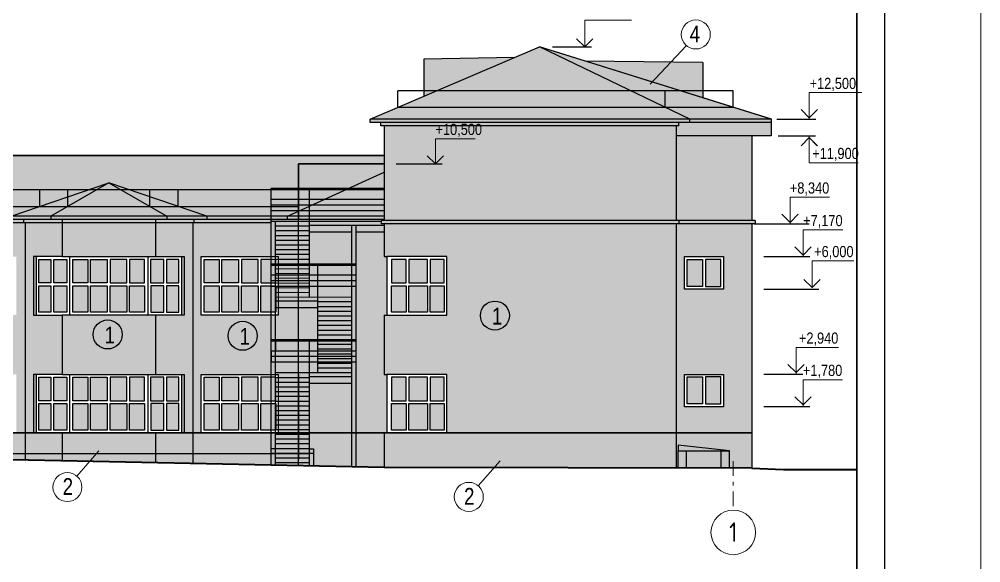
# Model space of a CAD drawing. Extents: x 69140 to 277481, y -99154 to 104141.
# Drawn here: x 168188 to 202710, y 44096 to 63615 of the extents above; entities that cross this region are included whole.
import ezdxf

# ---------------------------------------------------------------- set-up
doc = ezdxf.new("R2010")
doc.units = 0
doc.linetypes.add('Штрихштриховая', pattern=[1093.611073, 529.166651, -211.666656, 141.111112, -211.666656])
for name, color, linetype in [('2D-чертеж - Общий', 7, 'Continuous'), ('Надписи', 7, 'Continuous'), ('Наружняя', 7, 'Continuous'), ('Окна', 7, 'Continuous'), ('Рамка', 7, 'Continuous'), ('Текст', 7, 'Continuous')]:
    doc.layers.add(name, color=color, linetype=linetype)
for name, color, linetype, lineweight in [('Text blocks_Ном_пера__1', 7, 'Continuous', 18), ('Вент.шахты_Ном_пера__1', 7, 'Continuous', 18), ('Детали мелкие (разрез)', 95, 'Continuous', 13), ('Детали основные (разрез)', 7, 'Continuous', 40), ('Перегородки', 7, 'Continuous', 30), ('Размеры', 250, 'Continuous', 13), ('Штамп1_Ном_пера__47', 7, 'Continuous', 35)]:
    doc.layers.add(name, color=color, linetype=linetype, lineweight=lineweight)
for name, color, linetype, lineweight, true_color in [('Заливка кровли', 7, 'Continuous', 13, 0xa16156), ('Заливка стены', 7, 'Continuous', 13, 0xffe4ad), ('Заливка цоколь', 7, 'Continuous', 13, 0x51565c), ('ШТРИХ-КРЫША', 7, 'Continuous', 13, 0xa46156)]:
    doc.layers.add(name, color=color, linetype=linetype, lineweight=lineweight, true_color=true_color)
doc.styles.add('Narrow', font='ARIALN.TTF')
doc.styles.add('romand', font='romand.shx', dxfattribs={"width": 0.8})
doc.styles.add('Ариал', font='ARIAL.TTF', dxfattribs={"width": 0.8})

msp = doc.modelspace()

# ---------------------------------------------------------------- hatches: boundary and pattern name
at = {"layer": '2D-чертеж - Общий', "linetype": 'Continuous', "lineweight": 0, "true_color": 0xb0b7bf}
for points in [[(169328, 54991.4), (168893, 54991.4), (168893, 54144.3), (169328, 54144.3)], [(169428, 54144.3), (169902.4, 54144.3), (169902.4, 54991.4), (169428, 54991.4)], [(170115.8, 54144.3), (170650.8, 54144.3), (170650.8, 54991.4), (170115.8, 54991.4)], [(170750.8, 54991.4), (171350.8, 54991.4), (171350.8, 54144.3), (170750.8, 54144.3)], [(171450.8, 54144.3), (172050.8, 54144.3), (172050.8, 54991.4), (171450.8, 54991.4)], [(172150.8, 54991.4), (172685.8, 54991.4), (172685.8, 54144.3), (172150.8, 54144.3)], [(173378, 54144.3), (172903.5, 54144.3), (172903.5, 54991.4), (173378, 54991.4)], [(173478, 54991.4), (173913, 54991.4), (173913, 54144.3), (173478, 54144.3)], [(174830.8, 54144.3), (175365.8, 54144.3), (175365.8, 54991.4), (174830.8, 54991.4)], [(175465.8, 54991.4), (176065.8, 54991.4), (176065.8, 54144.3), (175465.8, 54144.3)], [(176165.8, 54144.3), (176765.8, 54144.3), (176765.8, 54991.4), (176165.8, 54991.4)], [(176865.8, 54991.4), (177400.8, 54991.4), (177400.8, 54144.3), (176865.8, 54144.3)], [(181552.6, 54144.3), (182078.6, 54144.3), (182078.6, 54991.4), (181552.6, 54991.4)], [(182180.5, 54991.4), (182842.6, 54991.4), (182842.6, 54144.3), (182180.5, 54144.3)], [(182942.6, 54144.3), (183442.6, 54144.3), (183442.6, 54991.4), (182942.6, 54991.4)], [(168893, 54044.3), (169328, 54044.3), (169328, 53091.4), (168893, 53091.4)], [(169898.8, 53091.4), (169428, 53091.4), (169428, 54044.3), (169898.8, 54044.3)], [(170650.8, 53091.4), (170115.8, 53091.4), (170115.8, 54044.3), (170650.8, 54044.3)], [(171350.8, 54044.3), (170750.8, 54044.3), (170750.8, 53091.4), (171350.8, 53091.4)], [(172050.8, 53091.4), (171450.8, 53091.4), (171450.8, 54044.3), (172050.8, 54044.3)], [(172685.8, 54044.3), (172150.8, 54044.3), (172150.8, 53091.4), (172685.8, 53091.4)], [(172907.2, 53091.4), (173378, 53091.4), (173378, 54044.3), (172907.2, 54044.3)], [(173913, 54044.3), (173478, 54044.3), (173478, 53091.4), (173913, 53091.4)], [(175365.8, 53091.4), (174830.8, 53091.4), (174830.8, 54044.3), (175365.8, 54044.3)], [(176065.8, 54044.3), (175465.8, 54044.3), (175465.8, 53091.4), (176065.8, 53091.4)], [(176765.8, 53091.4), (176165.8, 53091.4), (176165.8, 54044.3), (176765.8, 54044.3)], [(177400.8, 54044.3), (176865.8, 54044.3), (176865.8, 53091.4), (177400.8, 53091.4)], [(182078.6, 53091.4), (181552.6, 53091.4), (181552.6, 54044.3), (182078.6, 54044.3)], [(182842.6, 54044.3), (182180.5, 54044.3), (182180.5, 53091.4), (182842.6, 53091.4)], [(183442.6, 53091.4), (182942.6, 53091.4), (182942.6, 54044.3), (183442.6, 54044.3)], [(169328, 50761.4), (168893, 50761.4), (168893, 49914.3), (169328, 49914.3)], [(169428, 49914.3), (169902.4, 49914.3), (169902.4, 50761.4), (169428, 50761.4)], [(170115.8, 49914.3), (170650.8, 49914.3), (170650.8, 50761.4), (170115.8, 50761.4)], [(170750.8, 50761.4), (171350.8, 50761.4), (171350.8, 49914.3), (170750.8, 49914.3)], [(171450.8, 49914.3), (172050.8, 49914.3), (172050.8, 50761.4), (171450.8, 50761.4)], [(172150.8, 50761.4), (172685.8, 50761.4), (172685.8, 49914.3), (172150.8, 49914.3)], [(173378, 49914.3), (172903.5, 49914.3), (172903.5, 50761.4), (173378, 50761.4)], [(173478, 50761.4), (173913, 50761.4), (173913, 49914.3), (173478, 49914.3)], [(174830.8, 49914.3), (175365.8, 49914.3), (175365.8, 50761.4), (174830.8, 50761.4)], [(175465.8, 50761.4), (176065.8, 50761.4), (176065.8, 49914.3), (175465.8, 49914.3)], [(176165.8, 49914.3), (176765.8, 49914.3), (176765.8, 50761.4), (176165.8, 50761.4)], [(176865.8, 50761.4), (177400.8, 50761.4), (177400.8, 49914.3), (176865.8, 49914.3)], [(181552.6, 49914.3), (182078.6, 49914.3), (182078.6, 50761.4), (181552.6, 50761.4)], [(182180.5, 50761.4), (182842.6, 50761.4), (182842.6, 49914.3), (182180.5, 49914.3)], [(182942.6, 49914.3), (183442.6, 49914.3), (183442.6, 50761.4), (182942.6, 50761.4)], [(168893, 49814.3), (169328, 49814.3), (169328, 48861.4), (168893, 48861.4)], [(169898.8, 48861.4), (169428, 48861.4), (169428, 49814.3), (169898.8, 49814.3)], [(170650.8, 48861.4), (170115.8, 48861.4), (170115.8, 49814.3), (170650.8, 49814.3)], [(171350.8, 49814.3), (170750.8, 49814.3), (170750.8, 48861.4), (171350.8, 48861.4)], [(172050.8, 48861.4), (171450.8, 48861.4), (171450.8, 49814.3), (172050.8, 49814.3)], [(172685.8, 49814.3), (172150.8, 49814.3), (172150.8, 48861.4), (172685.8, 48861.4)], [(172907.2, 48861.4), (173378, 48861.4), (173378, 49814.3), (172907.2, 49814.3)], [(173913, 49814.3), (173478, 49814.3), (173478, 48861.4), (173913, 48861.4)], [(175365.8, 48861.4), (174830.8, 48861.4), (174830.8, 49814.3), (175365.8, 49814.3)], [(176065.8, 49814.3), (175465.8, 49814.3), (175465.8, 48861.4), (176065.8, 48861.4)], [(176765.8, 48861.4), (176165.8, 48861.4), (176165.8, 49814.3), (176765.8, 49814.3)], [(177400.8, 49814.3), (176865.8, 49814.3), (176865.8, 48861.4), (177400.8, 48861.4)], [(182078.6, 48861.4), (181552.6, 48861.4), (181552.6, 49814.3), (182078.6, 49814.3)], [(182842.6, 49814.3), (182180.5, 49814.3), (182180.5, 48861.4), (182842.6, 48861.4)], [(183442.6, 48861.4), (182942.6, 48861.4), (182942.6, 49814.3), (183442.6, 49814.3)]]:
    msp.add_hatch(color=9, dxfattribs=at).paths.add_polyline_path(points)
for points in [[(192178, 54021.4), (192723, 54021.4), (192723, 54991.4), (192178, 54991.4)], [(192823, 54991.4), (193378, 54991.4), (193378, 54021.4), (192823, 54021.4)], [(192723, 49801.4), (192168, 49801.4), (192168, 50771.4), (192723, 50771.4)], [(193378, 50771.4), (192823, 50771.4), (192823, 49801.4), (193378, 49801.4)]]:
    msp.add_hatch(color=9, dxfattribs=at).paths.add_polyline_path(points, flags=0)
at = {"layer": 'Заливка кровли', "ltscale": 20}
h = msp.add_hatch(color=256, dxfattribs=at)
h.paths.add_polyline_path([(182718, 62186.2), (185968, 62236.2), (183036, 60981.4), (182718, 60981.4)])
h.paths.add_polyline_path([(182718, 60981.4), (183036, 60981.4), (182718, 60845.3)])
h = msp.add_hatch(color=256, dxfattribs=at)
h.paths.add_polyline_path([(192729, 62062.4), (192729, 60981.4), (192119.1, 60981.4), (188498, 62112.4)])
h.paths.add_polyline_path([(192729, 60981.4), (192729, 60791), (192119.1, 60981.4)])
at = {"layer": 'Заливка стены', "linetype": 'Continuous', "lineweight": 0}
h = msp.add_hatch(color=256, dxfattribs=at)
h.paths.add_polyline_path([(101158, 56421.4), (101158, 52951.4), (101158, 52851.4), (101158, 52681.4), (102338, 52681.4), (102338, 52851.4), (102238, 52851.4), (102238, 52951.4), (102818, 52951.4), (102818, 52851.4), (102718, 52851.4), (102718, 50349.6), (104188, 50349.6), (104338, 50349.6), (104338, 50199.6), (104188, 50199.6), (104188, 48581.4), (104878, 48581.4), (144676, 48581.4), (144676, 48621.4), (150726, 48621.4), (150726, 48581.4), (194488, 48581.4), (194488, 48761.4), (194488, 56261.4), (194608, 56261.4), (194608, 56381.4), (194488, 56381.4), (194488, 56421.4), (194488, 59421.4), (195188, 59421.4), (195188, 59901.4), (194488, 59901.4), (181168, 59901.4), (181168, 59781.4), (181288, 59781.4), (181288, 56401.4), (107988, 56441.4)])
h.paths.add_polyline_path([(104288, 52991.4), (101498, 52991.4), (101498, 55091.4), (104288, 55091.4)], flags=16)
h.paths.add_polyline_path([(104878, 50861.4), (107678, 50861.4), (107678, 48761.4), (104878, 48761.4)], flags=16)
h.paths.add_polyline_path([(107678, 52991.4), (104878, 52991.4), (104878, 55091.4), (107678, 55091.4)], flags=16)
h.paths.add_polyline_path([(113614.7, 52991.4), (108401.2, 52991.4), (108401.2, 55091.4), (113614.7, 55091.4)], flags=16)
h.paths.add_polyline_path([(113714.7, 48761.4), (108301.2, 48761.4), (108301.2, 50861.4), (113714.7, 50861.4)], flags=16)
h.paths.add_polyline_path([(117148, 52991.4), (114348, 52991.4), (114348, 55091.4), (117148, 55091.4)], flags=16)
h.paths.add_polyline_path([(117148, 48761.4), (114348, 48761.4), (114348, 50861.4), (117148, 50861.4)], flags=16)
h.paths.add_polyline_path([(117758, 48761.4), (117758, 50861.4), (120578, 50861.4), (120578, 48761.4)], flags=16)
h.paths.add_polyline_path([(117758, 52991.4), (117758, 55091.4), (120578, 55091.4), (120578, 52991.4)], flags=16)
h.paths.add_polyline_path([(134458, 48761.4), (131668, 48761.4), (131668, 50861.4), (134458, 50861.4)], flags=16)
h.paths.add_polyline_path([(134458, 52991.4), (131668, 52991.4), (131668, 55091.4), (134458, 55091.4)], flags=16)
h.paths.add_polyline_path([(135038, 52991.4), (135038, 55091.4), (137858, 55091.4), (137858, 52991.4)], flags=16)
h.paths.add_polyline_path([(135038, 48761.4), (135038, 50861.4), (137858, 50861.4), (137858, 48761.4)], flags=16)
h.paths.add_polyline_path([(138636.2, 48761.4), (138636.2, 50861.4), (143849.7, 50861.4), (143849.7, 48761.4)], flags=16)
h.paths.add_polyline_path([(143849.7, 52991.4), (138636.2, 52991.4), (138636.2, 55091.4), (143849.7, 55091.4)], flags=16)
h.paths.add_polyline_path([(144518, 48761.4), (144518, 50861.4), (147338, 50861.4), (147338, 48761.4)], flags=16)
h.paths.add_polyline_path([(144518, 52991.4), (144518, 55091.4), (147338, 55091.4), (147338, 52991.4)], flags=16)
h.paths.add_polyline_path([(147928, 55091.4), (150768, 55091.4), (150768, 52991.4), (147928, 52991.4)], flags=16)
h.paths.add_polyline_path([(147928, 50861.4), (150768, 50861.4), (150768, 48761.4), (147928, 48761.4)], flags=16)
h.paths.add_polyline_path([(161858, 55091.4), (164658, 55091.4), (164658, 52991.4), (161858, 52991.4)], flags=16)
h.paths.add_polyline_path([(161858, 50861.4), (164658, 50861.4), (164658, 48761.4), (161858, 48761.4)], flags=16)
h.paths.add_polyline_path([(168088, 52991.4), (165248, 52991.4), (165248, 55091.4), (168088, 55091.4)], flags=16)
h.paths.add_polyline_path([(165248, 50861.4), (168088, 50861.4), (168088, 48761.4), (165248, 48761.4)], flags=16)
h.paths.add_polyline_path([(168796.2, 48761.4), (168796.2, 50861.4), (174009.7, 50861.4), (174009.7, 48761.4)], flags=16)
h.paths.add_polyline_path([(168796.2, 55091.4), (174009.7, 55091.4), (174009.7, 52991.4), (168796.2, 52991.4)], flags=16)
h.paths.add_polyline_path([(174718, 52991.4), (174718, 55091.4), (177488, 55091.4), (177488, 52991.4)], flags=16)
h.paths.add_polyline_path([(174718, 50861.4), (177488, 50861.4), (177488, 48761.4), (174718, 48761.4)], flags=16)
h.paths.add_polyline_path([(181388, 55091.4), (183538, 55091.4), (183538, 52991.4), (181388, 52991.4)], flags=16)
h.paths.add_polyline_path([(183538, 48761.4), (181388, 48761.4), (181388, 50861.4), (183538, 50861.4)], flags=16)
h.paths.add_polyline_path([(186878, 56321.4), (187778, 56321.4)], flags=16)
h.paths.add_polyline_path([(193478, 49701.4), (192068, 49701.4), (192068, 50861.4), (193478, 50861.4)], flags=16)
h.paths.add_polyline_path([(193478, 53921.4), (192068, 53921.4), (192068, 55091.4), (193478, 55091.4)], flags=16)
at = {"layer": 'Заливка стены', "ltscale": 100}
h = msp.add_hatch(color=256, dxfattribs=at)
h.paths.add_polyline_path([(181288, 58121.4), (181288, 58421.4), (178218, 58421.4), (178218, 58121.4)])
h.paths.add_polyline_path([(178218, 58121.4), (178218, 57551.4), (180036.1, 57551.4), (181288, 58121.4)])
h.paths.add_polyline_path([(180036.1, 57551.4), (181288, 57551.4), (181288, 58121.4)], flags=17)
h.paths.add_polyline_path([(180036.1, 57551.4), (179926.3, 57501.4), (181288, 57501.4), (181288, 57551.4)])
h.paths.add_polyline_path([(178608, 57551.4), (178608, 57501.4), (179926.3, 57501.4), (180036.1, 57551.4)])
h.paths.add_polyline_path([(178608, 57501.4), (178608, 57151.4), (179157.6, 57151.4), (179926.3, 57501.4)])
h.paths.add_polyline_path([(178218, 57501.4), (178218, 57151.4), (178608, 57151.4), (178608, 57501.4)])
h.paths.add_polyline_path([(178218, 57551.4), (178218, 57501.4), (178608, 57501.4), (178608, 57551.4)])
h.paths.add_polyline_path([(181288, 57151.4), (181288, 57501.4), (179926.3, 57501.4), (179157.6, 57151.4)])
h.paths.add_polyline_path([(179157.6, 57151.4), (178718.4, 56951.4), (181288, 56951.4), (181288, 57151.4)])
h.paths.add_polyline_path([(178608, 57151.4), (178608, 56951.4), (178718.4, 56951.4), (179157.6, 57151.4)])
h.paths.add_polyline_path([(178608, 56951.4), (178608, 57151.4), (178218, 57151.4), (178218, 56951.4)])
h.paths.add_polyline_path([(178218, 56951.4), (178218, 56751.4), (178279.2, 56751.4), (178608, 56901.1), (178608, 56951.4)])
h.paths.add_polyline_path([(178608, 56951.4), (178608, 56901.1), (178718.4, 56951.4)])
h.paths.add_polyline_path([(178608, 56901.1), (178608, 56751.4), (181288, 56751.4), (181288, 56951.4), (178718.4, 56951.4)])
h.paths.add_polyline_path([(178279.2, 56751.4), (178608, 56751.4), (178608, 56901.1)])
h.paths.add_polyline_path([(178608, 56541.4), (178608, 56751.4), (178279.2, 56751.4), (178218, 56723.6), (178218, 56541.4)])
h.paths.add_polyline_path([(181288, 56541.4), (181288, 56751.4), (178608, 56751.4), (178608, 56541.4)])
h.paths.add_polyline_path([(178608, 56541.4), (178608, 56421.4), (181288, 56421.4), (181288, 56541.4)])
h.paths.add_polyline_path([(178218, 56541.4), (178218, 56421.4), (178608, 56421.4), (178608, 56541.4)])
h.paths.add_polyline_path([(178218, 56421.4), (178218, 56351.4), (178608, 56351.4), (178608, 56421.4)])
h.paths.add_polyline_path([(178608, 56421.4), (178608, 56351.4), (181188, 56351.4), (181188, 56381.4), (181288, 56381.4), (181288, 56421.4)])
h.paths.add_polyline_path([(176806.9, 57608.6), (177292.7, 57608.6), (177292.7, 57277.7), (176806.9, 57277.7)], flags=9)
msp.add_hatch(color=256, dxfattribs=at).paths.add_polyline_path([(178279.2, 56751.4), (178218, 56751.4), (178218, 56723.6)])
at = {"layer": 'Заливка цоколь', "lineweight": 25, "ltscale": 20}
msp.add_hatch(color=256, dxfattribs=at).paths.add_polyline_path([(178608, 48761.4), (161548, 48761.4), (161548, 48021.4), (178608, 48021.4)])
h = msp.add_hatch(color=256, dxfattribs=at)
h.paths.add_polyline_path([(181288, 48761.4), (180284, 48761.4), (180284, 47921.4), (181288, 47921.4)])
h.paths.add_polyline_path([(180284, 48761.4), (180132, 48761.4), (180132, 48021.4), (180132, 47921.4), (180284, 47921.4)])
h.paths.add_polyline_path([(180132, 48761.4), (178608, 48761.4), (178608, 48191.4), (178758, 48191.4), (178758, 47921.4), (180132, 47921.4)])
h.paths.add_polyline_path([(191768, 48761.4), (181288, 48761.4), (181288, 47921.4), (191768, 47921.4)])
h.paths.add_polyline_path([(194488, 48761.4), (191768, 48761.4), (191768, 47921.4), (191839.5, 47921.4), (191839.5, 48118.7), (191839.5, 48318.7), (193689.5, 48118.7), (193689.5, 47921.4), (194488, 47921.4)])
at = {"layer": 'Заливка цоколь', "linetype": 'Continuous', "lineweight": 0}
msp.add_hatch(color=256, dxfattribs=at).paths.add_polyline_path([(104188, 48581.4), (104188, 47899), (131348, 47981.4), (131348, 48021.4), (151078, 48021.4), (151078, 47921.4), (161548, 47921.4), (181288, 47518.7), (194488, 47498.7), (194488, 48581.4), (150726, 48581.4), (150726, 48621.4), (144676, 48621.4), (144676, 48581.4)])
at = {"layer": 'ШТРИХ-КРЫША', "ltscale": 100}
h = msp.add_hatch(color=256, dxfattribs=at)
h.paths.add_polyline_path([(186868, 60021.4), (186868, 62621.4), (180788, 60021.4)])
h.paths.add_polyline_path([(192268, 60021.4), (186868, 62621.4), (186868, 60021.4)])
h.paths.add_polyline_path([(186868, 62621.4), (192268, 60021.4), (195188, 60021.4)])
h.paths.add_polyline_path([(195188, 59901.4), (195188, 60021.4), (192268, 60021.4), (192268, 59901.4)])
h.paths.add_polyline_path([(192268, 59901.4), (192268, 60021.4), (186868, 60021.4), (186868, 59901.4)])
h.paths.add_polyline_path([(186868, 59901.4), (186868, 60021.4), (180788, 60021.4), (180788, 59901.4)])
h.paths.add_polyline_path([(179969.3, 60995.9), (179969.3, 61647), (180304, 61647), (180304, 60995.9)], flags=9)
msp.add_hatch(color=256, dxfattribs=at).paths.add_polyline_path([(181288, 58721.4), (181288, 58421.4), (178218, 58421.4), (178218, 56421.4), (131848, 56421.4), (131848, 56541.4), (126123, 58721.4)])

# ---------------------------------------------------------------- linework, layer by layer
at = {"color": 1, "linetype": 'Continuous', "lineweight": 0}
msp.add_line((202709.6, 2947), (202709.6, 92354.2), dxfattribs=at)
at = {"ltscale": 20}
for p, q in [((185968, 62236.2), (182718, 62186.2)), ((182718, 62186.2), (182718, 60845.3)), ((192729, 62062.4), (188498, 62112.4)), ((192729, 62062.4), (192729, 60791)), ((193824, 61047.7), (181784.7, 61047.7)), ((181784.7, 60447.7), (181784.7, 61047.7)), ((191382.7, 60447.7), (191382.7, 61047.7)), ((193824, 60447.7), (193824, 61047.7)), ((193824, 60447.7), (193824, 61047.7)), ((193824, 60447.7), (181784.7, 60447.7)), ((178218, 57491.4), (100733.2, 57491.4)), ((168921.7, 56891.4), (168921.7, 57491.4)), ((169934.6, 56891.4), (169934.6, 57491.4)), ((172881.3, 56891.4), (172881.3, 57491.4)), ((173894.2, 56891.4), (173894.2, 57491.4)), ((178218, 56985.8), (178218, 57585.8)), ((100733.2, 56891.4), (178218, 56891.4))]:
    msp.add_line(p, q, dxfattribs=at)
at = {"layer": 'Вент.шахты_Ном_пера__1', "linetype": 'Continuous'}
for points in [[(190838.9, 61280.1), (192143, 62667.2)], [(171047.9, 48110.5), (170259.8, 47206.5)], [(185458.5, 47759.5), (184670.4, 46855.5)]]:
    msp.add_lwpolyline(points, dxfattribs=at)
for centre in [(192477.6, 63067), (169917.2, 46813.5), (184327.8, 46462.5)]:
    msp.add_circle(centre, 521.4, dxfattribs=at)
at = {"layer": 'Детали мелкие (разрез)', "color": 250, "lineweight": 25, "ltscale": 100}
for p, q in [((177232, 47601.4), (177232, 57551.4)), ((177232, 57551.4), (181288, 57551.4)), ((177232, 57501.4), (181288, 57501.4)), ((178608, 53631.4), (178608, 57551.4)), ((177232, 57151.4), (181288, 57151.4)), ((177232, 56951.4), (181288, 56951.4)), ((177232, 56751.4), (181288, 56751.4)), ((181188, 56351.4), (177232, 56351.4)), ((177384, 47598.3), (177384, 56351.4)), ((178608, 56181.4), (177384, 56181.4)), ((178608, 56011.4), (177384, 56011.4)), ((181288, 56211.4), (178608, 56211.4)), ((180132, 55971.4), (178608, 55971.4)), ((180132, 47542.3), (180132, 56211.4)), ((180284, 47539.2), (180284, 56211.4)), ((181288, 55971.4), (180284, 55971.4)), ((178608, 55841.4), (177384, 55841.4)), ((178608, 55671.4), (177384, 55671.4)), ((178608, 55501.4), (177384, 55501.4)), ((178608, 55331.4), (177384, 55331.4)), ((178608, 55161.4), (177384, 55161.4)), ((178608, 54991.4), (177384, 54991.4)), ((177232, 54831.4), (180284, 54831.4)), ((177232, 54781.4), (180284, 54781.4)), ((178908, 53631.4), (178908, 54831.4)), ((177232, 54431.4), (180284, 54431.4)), ((177232, 54231.4), (180284, 54231.4)), ((177232, 54031.4), (180284, 54031.4)), ((178908, 50911.4), (178908, 53631.4)), ((178908, 53491.4), (177384, 53491.4)), ((178908, 53251.4), (177384, 53251.4)), ((180132, 53461.4), (178908, 53461.4)), ((180132, 53291.4), (178908, 53291.4)), ((180132, 53121.4), (178908, 53121.4)), ((180132, 52951.4), (178908, 52951.4)), ((180132, 52781.4), (178908, 52781.4)), ((180132, 52611.4), (178908, 52611.4)), ((180132, 52441.4), (178908, 52441.4)), ((180132, 52271.4), (178908, 52271.4)), ((177232, 52111.4), (180284, 52111.4)), ((177232, 52061.4), (180284, 52061.4)), ((177384, 50911.4), (177384, 52111.4)), ((177384, 52061.4), (177384, 51711.4)), ((178608, 50911.4), (178608, 52111.4)), ((180132, 52101.4), (178908, 52101.4)), ((180132, 51931.4), (178908, 51931.4)), ((177232, 51711.4), (180284, 51711.4)), ((177232, 51711.4), (177232, 51511.4)), ((177232, 51511.4), (180284, 51511.4)), ((177232, 51511.4), (177232, 51311.4)), ((180132, 51761.4), (178908, 51761.4)), ((180132, 51591.4), (178908, 51591.4)), ((177232, 51311.4), (180284, 51311.4)), ((180132, 51421.4), (178908, 51421.4)), ((180132, 51251.4), (178908, 51251.4)), ((180132, 50911.4), (177384, 50911.4)), ((178608, 47573.4), (178608, 50911.4)), ((180132, 50771.4), (178608, 50771.4)), ((180132, 51081.4), (178908, 51081.4)), ((180132, 50531.4), (180132, 50771.4)), ((178608, 50741.4), (177384, 50741.4)), ((178608, 50571.4), (177384, 50571.4)), ((180132, 50531.4), (178608, 50531.4)), ((180132, 48021.4), (180132, 50631.4)), ((178608, 50401.4), (177384, 50401.4)), ((178608, 50231.4), (177384, 50231.4)), ((178608, 50061.4), (177384, 50061.4)), ((178608, 49891.4), (177384, 49891.4)), ((178608, 49721.4), (177384, 49721.4)), ((178608, 49551.4), (177384, 49551.4)), ((178608, 49381.4), (177384, 49381.4)), ((178608, 49211.4), (177384, 49211.4)), ((178608, 49041.4), (177384, 49041.4)), ((178608, 48871.4), (177384, 48871.4)), ((178608, 48701.4), (177384, 48701.4)), ((178608, 48531.4), (177384, 48531.4)), ((178608, 48361.4), (177384, 48361.4)), ((178608, 48191.4), (177232, 48191.4)), ((178758, 48021.4), (177232, 48021.4)), ((178608, 48191.4), (178758, 48191.4)), ((178758, 48191.4), (178758, 47570.3)), ((178608, 47851.4), (177384, 47851.4)), ((178608, 47681.4), (177384, 47681.4))]:
    msp.add_line(p, q, dxfattribs=at)
at = {"layer": 'Детали мелкие (разрез)', "color": 253, "ltscale": 100}
for p, q in [((178608, 56351.4), (177384, 56351.4)), ((178608, 56351.4), (177384, 56351.4)), ((178608, 54821.4), (177384, 54821.4)), ((178608, 54651.4), (177384, 54651.4)), ((178608, 54481.4), (177384, 54481.4)), ((178608, 54311.4), (177384, 54311.4)), ((178608, 54141.4), (177384, 54141.4)), ((178608, 53971.4), (177384, 53971.4)), ((178608, 53801.4), (177384, 53801.4)), ((178984, 53631.4), (177384, 53631.4)), ((180132, 53631.4), (178908, 53631.4))]:
    msp.add_line(p, q, dxfattribs=at)
at = {"layer": 'Детали основные (разрез)', "linetype": 'Continuous'}
for p, q in [((181288, 47518.7), (161548, 47921.4)), ((194488, 47498.7), (181288, 47518.7)), ((194488, 47498.7), (195633, 47448.7)), ((195633, 47441.4), (198268.2, 47441.4))]:
    msp.add_line(p, q, dxfattribs=at)
at = {"layer": 'Заливка цоколь', "lineweight": 25, "ltscale": 20}
msp.add_lwpolyline([(178608, 48761.4), (161548, 48761.4), (161548, 48021.4), (178608, 48021.4)], close=True, dxfattribs=at)
at = {"layer": 'Наружняя', "linetype": 'Continuous'}
for p, q in [((180788, 60021.4), (186868, 62621.4)), ((180793, 60021.4), (186868, 62621.4)), ((195188, 60021.4), (186868, 62621.4)), ((192268, 60021.4), (186868, 62621.4)), ((195193, 60021.4), (186868, 62621.4)), ((195188, 60021.4), (180788, 60021.4)), ((195188, 59901.4), (180788, 59901.4)), ((181168, 59781.4), (181168, 59901.4)), ((191868, 59781.4), (181168, 59781.4)), ((191868, 59781.4), (191868, 59901.4)), ((194488, 59421.4), (194488, 56381.4)), ((181288, 58721.4), (95898, 58721.4)), ((177818, 56541.4), (181288, 58121.4)), ((167898, 56541.4), (171408, 57741.4)), ((171408, 57741.4), (169328, 56541.4)), ((171408, 57741.4), (173488, 56541.4)), ((174918, 56541.4), (171408, 57741.4)), ((177718, 56541.4), (90138, 56541.4)), ((177232, 56301.4), (90588, 56301.4)), ((168348, 56301.4), (168348, 56421.4)), ((168398, 56301.4), (168398, 47781.7)), ((169328, 56541.4), (169328, 56421.4)), ((169728, 56421.4), (169728, 55091.4)), ((173078, 56421.4), (173078, 55091.4)), ((173488, 56541.4), (173488, 56421.4)), ((174418, 56301.4), (174418, 47658.8)), ((174468, 56301.4), (174468, 56421.4)), ((174918, 56541.4), (174918, 56421.4)), ((194608, 56381.4), (181188, 56381.4)), ((181188, 56381.4), (181188, 56261.4)), ((194608, 56381.4), (194608, 56261.4)), ((194608, 56261.4), (181188, 56261.4)), ((194488, 56261.4), (194488, 47498.7)), ((169728, 52991.4), (169728, 50861.4)), ((173078, 52991.4), (173078, 50861.4)), ((150726, 48761.4), (194488, 48761.4)), ((169728, 48761.4), (169728, 47754.5)), ((173078, 48761.4), (173078, 47686.2))]:
    msp.add_line(p, q, dxfattribs=at)
at = {"layer": 'Наружняя', "ltscale": 100}
msp.add_lwpolyline([(156313, 58721.4), (181288, 58721.4), (181288, 58421.4), (178218, 58421.4), (178218, 56421.4), (131848, 56421.4), (131848, 56541.4), (126123, 58721.4), (181288, 58721.4)], dxfattribs=at)
at = {"layer": 'Наружняя', "linetype": 'Continuous', "flags": 128}
for points in [[(169728, 55091.4), (168701.2, 55091.4), (168701.2, 52991.4), (169728, 52991.4)], [(169733, 55091.4), (168796.2, 55091.4), (168796.2, 52991.4), (169733, 52991.4)], [(169728, 55091.4), (173078, 55091.4)], [(173073, 55091.4), (174009.7, 55091.4), (174009.7, 52991.4), (173073, 52991.4)], [(173078, 55091.4), (174104.7, 55091.4), (174104.7, 52991.4), (173078, 52991.4)], [(173078, 52991.4), (169728, 52991.4)], [(169728, 50861.4), (168701.2, 50861.4), (168701.2, 48761.4), (169728, 48761.4)], [(169733, 50861.4), (168796.2, 50861.4), (168796.2, 48761.4), (169733, 48761.4)], [(169728, 50861.4), (173078, 50861.4)], [(173073, 50861.4), (174009.7, 50861.4), (174009.7, 48761.4), (173073, 48761.4)], [(173078, 50861.4), (174104.7, 50861.4), (174104.7, 48761.4), (173078, 48761.4)]]:
    msp.add_lwpolyline(points, dxfattribs=at)
for points in [[(170003, 55091.4), (172803, 55091.4), (172803, 52991.4), (170003, 52991.4)], [(174718, 55091.4), (177488, 55091.4), (177488, 52991.4), (174718, 52991.4)], [(170003, 50861.4), (172803, 50861.4), (172803, 48761.4), (170003, 48761.4)], [(174718, 50861.4), (177488, 50861.4), (177488, 48761.4), (174718, 48761.4)]]:
    msp.add_lwpolyline(points, close=True, dxfattribs=at)
at = {"layer": 'Окна', "linetype": 'Continuous'}
for p, q in [((180788, 59901.4), (180788, 60021.4)), ((192268, 59901.4), (192268, 60021.4)), ((178218, 56421.4), (90138, 56421.4)), ((177818, 56421.4), (177818, 56541.4)), ((191868, 56381.4), (191868, 56261.4)), ((191839.5, 48118.7), (193689.5, 48118.7)), ((191839.5, 47502.7), (191839.5, 48118.7)), ((192139.5, 47502.2), (192139.5, 48118.7)), ((193389.5, 47500.3), (193389.5, 48118.1)), ((193689.5, 47499.9), (193689.5, 48118.7))]:
    msp.add_line(p, q, dxfattribs=at)
at = {"layer": 'Окна', "color": 250, "linetype": 'Continuous', "lineweight": 25}
for p, q in [((181288, 56541.4), (177218, 56541.4)), ((181288, 56421.4), (177218, 56421.4))]:
    msp.add_line(p, q, dxfattribs=at)
at = {"layer": 'Окна', "lineweight": 25, "ltscale": 20}
msp.add_line((194488, 48761.4), (104188, 48761.4), dxfattribs=at)
at = {"layer": 'Окна'}
for p, q in [((193689.5, 48118.7), (191839.5, 48318.7)), ((191839.5, 48318.7), (191839.5, 48118.7))]:
    msp.add_line(p, q, dxfattribs=at)
at = {"layer": 'Окна', "linetype": 'Continuous', "flags": 128}
for points in [[(168893, 54991.4), (169328, 54991.4), (169328, 54144.3), (168893, 54144.3)], [(169428, 54991.4), (169902.4, 54991.4), (169902.4, 54144.3), (169428, 54144.3)], [(170115.8, 54991.4), (170650.8, 54991.4), (170650.8, 54144.3), (170115.8, 54144.3)], [(170750.8, 54991.4), (171350.8, 54991.4), (171350.8, 54144.3), (170750.8, 54144.3)], [(172050.8, 54991.4), (171450.8, 54991.4), (171450.8, 54144.3), (172050.8, 54144.3)], [(172685.8, 54991.4), (172150.8, 54991.4), (172150.8, 54144.3), (172685.8, 54144.3)], [(173378, 54991.4), (172903.5, 54991.4), (172903.5, 54144.3), (173378, 54144.3)], [(173913, 54991.4), (173478, 54991.4), (173478, 54144.3), (173913, 54144.3)], [(174830.8, 54991.4), (175365.8, 54991.4), (175365.8, 54144.3), (174830.8, 54144.3)], [(175465.8, 54991.4), (176065.8, 54991.4), (176065.8, 54144.3), (175465.8, 54144.3)], [(176765.8, 54991.4), (176165.8, 54991.4), (176165.8, 54144.3), (176765.8, 54144.3)], [(177400.8, 54991.4), (176865.8, 54991.4), (176865.8, 54144.3), (177400.8, 54144.3)], [(181552.6, 54144.3), (182078.6, 54144.3), (182078.6, 54991.4), (181552.6, 54991.4)], [(182180.5, 54144.3), (182842.6, 54144.3), (182842.6, 54991.4), (182180.5, 54991.4)], [(182942.6, 54144.3), (183442.6, 54144.3), (183442.6, 54991.4), (182942.6, 54991.4)], [(192168, 54991.4), (192723, 54991.4), (192723, 54021.4), (192168, 54021.4)], [(193378, 54991.4), (192823, 54991.4), (192823, 54021.4), (193378, 54021.4)], [(168893, 54044.3), (169328, 54044.3), (169328, 53091.4), (168893, 53091.4)], [(169428, 54044.3), (169898.8, 54044.3), (169898.8, 53091.4), (169428, 53091.4)], [(170115.8, 54044.3), (170650.8, 54044.3), (170650.8, 53091.4), (170115.8, 53091.4)], [(170750.8, 54044.3), (171350.8, 54044.3), (171350.8, 53091.4), (170750.8, 53091.4)], [(171450.8, 54044.3), (172050.8, 54044.3), (172050.8, 53091.4), (171450.8, 53091.4)], [(172150.8, 54044.3), (172685.8, 54044.3), (172685.8, 53091.4), (172150.8, 53091.4)], [(173378, 54044.3), (172907.2, 54044.3), (172907.2, 53091.4), (173378, 53091.4)], [(173913, 54044.3), (173478, 54044.3), (173478, 53091.4), (173913, 53091.4)], [(174830.8, 54044.3), (175365.8, 54044.3), (175365.8, 53091.4), (174830.8, 53091.4)], [(175465.8, 54044.3), (176065.8, 54044.3), (176065.8, 53091.4), (175465.8, 53091.4)], [(176165.8, 54044.3), (176765.8, 54044.3), (176765.8, 53091.4), (176165.8, 53091.4)], [(176865.8, 54044.3), (177400.8, 54044.3), (177400.8, 53091.4), (176865.8, 53091.4)], [(181552.6, 54044.3), (182078.6, 54044.3), (182078.6, 53091.4), (181552.6, 53091.4)], [(182180.5, 54044.3), (182842.6, 54044.3), (182842.6, 53091.4), (182180.5, 53091.4)], [(182942.6, 54044.3), (183442.6, 54044.3), (183442.6, 53091.4), (182942.6, 53091.4)], [(168893, 50761.4), (169328, 50761.4), (169328, 49914.3), (168893, 49914.3)], [(169428, 50761.4), (169902.4, 50761.4), (169902.4, 49914.3), (169428, 49914.3)], [(170115.8, 50761.4), (170650.8, 50761.4), (170650.8, 49914.3), (170115.8, 49914.3)], [(170750.8, 50761.4), (171350.8, 50761.4), (171350.8, 49914.3), (170750.8, 49914.3)], [(172050.8, 50761.4), (171450.8, 50761.4), (171450.8, 49914.3), (172050.8, 49914.3)], [(172685.8, 50761.4), (172150.8, 50761.4), (172150.8, 49914.3), (172685.8, 49914.3)], [(173378, 50761.4), (172903.5, 50761.4), (172903.5, 49914.3), (173378, 49914.3)], [(173913, 50761.4), (173478, 50761.4), (173478, 49914.3), (173913, 49914.3)], [(174830.8, 50761.4), (175365.8, 50761.4), (175365.8, 49914.3), (174830.8, 49914.3)], [(175465.8, 50761.4), (176065.8, 50761.4), (176065.8, 49914.3), (175465.8, 49914.3)], [(176765.8, 50761.4), (176165.8, 50761.4), (176165.8, 49914.3), (176765.8, 49914.3)], [(177400.8, 50761.4), (176865.8, 50761.4), (176865.8, 49914.3), (177400.8, 49914.3)], [(181552.6, 49914.3), (182078.6, 49914.3), (182078.6, 50761.4), (181552.6, 50761.4)], [(182180.5, 49914.3), (182842.6, 49914.3), (182842.6, 50761.4), (182180.5, 50761.4)], [(182942.6, 49914.3), (183442.6, 49914.3), (183442.6, 50761.4), (182942.6, 50761.4)], [(192168, 50771.4), (192723, 50771.4), (192723, 49801.4), (192168, 49801.4)], [(193378, 50771.4), (192823, 50771.4), (192823, 49801.4), (193378, 49801.4)], [(168893, 49814.3), (169328, 49814.3), (169328, 48861.4), (168893, 48861.4)], [(169428, 49814.3), (169898.8, 49814.3), (169898.8, 48861.4), (169428, 48861.4)], [(170115.8, 49814.3), (170650.8, 49814.3), (170650.8, 48861.4), (170115.8, 48861.4)], [(170750.8, 49814.3), (171350.8, 49814.3), (171350.8, 48861.4), (170750.8, 48861.4)], [(171450.8, 49814.3), (172050.8, 49814.3), (172050.8, 48861.4), (171450.8, 48861.4)], [(172150.8, 49814.3), (172685.8, 49814.3), (172685.8, 48861.4), (172150.8, 48861.4)], [(173378, 49814.3), (172907.2, 49814.3), (172907.2, 48861.4), (173378, 48861.4)], [(173913, 49814.3), (173478, 49814.3), (173478, 48861.4), (173913, 48861.4)], [(174830.8, 49814.3), (175365.8, 49814.3), (175365.8, 48861.4), (174830.8, 48861.4)], [(175465.8, 49814.3), (176065.8, 49814.3), (176065.8, 48861.4), (175465.8, 48861.4)], [(176165.8, 49814.3), (176765.8, 49814.3), (176765.8, 48861.4), (176165.8, 48861.4)], [(176865.8, 49814.3), (177400.8, 49814.3), (177400.8, 48861.4), (176865.8, 48861.4)], [(181552.6, 49814.3), (182078.6, 49814.3), (182078.6, 48861.4), (181552.6, 48861.4)], [(182180.5, 49814.3), (182842.6, 49814.3), (182842.6, 48861.4), (182180.5, 48861.4)], [(182942.6, 49814.3), (183442.6, 49814.3), (183442.6, 48861.4), (182942.6, 48861.4)]]:
    msp.add_lwpolyline(points, close=True, dxfattribs=at)
at = {"layer": 'Перегородки', "linetype": 'Continuous'}
for p, q in [((187331.2, 62621.4), (188733, 62621.4)), ((181288, 59781.4), (181288, 56381.4)), ((191768, 59781.4), (191768, 56381.4)), ((195188, 60021.4), (195188, 59901.4)), ((195188, 60021.4), (195188, 59421.4)), ((195392.2, 60021.4), (196794, 60021.4)), ((195188, 59421.4), (191768, 59421.4)), ((194488, 59421.4), (194488, 56381.4)), ((195435.5, 59421.4), (196774.2, 59421.4)), ((181720.5, 58421.4), (183369.1, 58421.4)), ((181288, 56261.4), (181288, 55091.4)), ((191768, 56261.4), (191768, 47502.8)), ((194573.3, 56261.4), (196546.6, 56261.4)), ((181288, 55091.4), (181388, 55091.4)), ((194920.5, 55091.4), (196569.1, 55091.4)), ((194920.5, 53921.4), (196893.8, 53921.4)), ((181288, 52991.4), (181288, 50861.4)), ((181288, 52991.4), (181388, 52991.4)), ((181288, 50861.4), (181388, 50861.4)), ((194920.5, 50871.4), (196317.5, 50871.4)), ((194920.5, 49711.4), (196569.1, 49711.4)), ((181288, 48761.4), (181288, 47518.7)), ((181288, 48761.4), (181388, 48761.4))]:
    msp.add_line(p, q, dxfattribs=at)
at = {"layer": 'Перегородки', "color": 250, "linetype": 'Continuous', "lineweight": 25}
for p, q in [((178218, 47581.3), (178218, 58421.4)), ((178218, 50861.4), (178218, 47820.1))]:
    msp.add_line(p, q, dxfattribs=at)
at = {"layer": 'Перегородки', "ltscale": 100}
msp.add_line((178218, 58421.4), (181288, 58421.4), dxfattribs=at)
at = {"layer": 'Перегородки', "color": 5, "linetype": 'Штрихштриховая', "lineweight": 15}
msp.add_line((193824, 47748.1), (193824, 45985.8), dxfattribs=at)
at = {"layer": 'Перегородки', "linetype": 'Continuous', "flags": 128}
for points in [[(181388, 52991.4), (183538, 52991.4), (183538, 55091.4), (181388, 55091.4)], [(192068, 55091.4), (193478, 55091.4), (193478, 53921.4), (192068, 53921.4)], [(181388, 48761.4), (183538, 48761.4), (183538, 50861.4), (181388, 50861.4)], [(192068, 50861.4), (193478, 50861.4), (193478, 49701.4), (192068, 49701.4)]]:
    msp.add_lwpolyline(points, close=True, dxfattribs=at)
msp.add_lwpolyline([(173078, 48761.4), (169728, 48761.4)], dxfattribs=at)
at = {"layer": 'Перегородки', "color": 5, "linetype": 'Continuous', "lineweight": 15}
msp.add_circle((193824, 45185.8), 800, dxfattribs=at)
at = {"layer": 'Размеры', "linetype": 'Continuous'}
for p, q in [((188493, 62621.4), (188493, 63581.4)), ((188493, 63581.4), (190172, 63581.4)), ((196554, 60021.4), (196554, 60981.4)), ((196554, 60981.4), (198438, 60981.4)), ((196548.6, 59421.4), (196548.6, 58461.4)), ((183129.1, 58421.4), (183129.1, 59324.9)), ((183129.1, 59324.9), (184556.5, 59324.9)), ((196548.6, 59364.9), (196256.9, 59073.1)), ((196840.3, 59073.1), (196548.6, 59364.9)), ((196548.6, 58461.4), (198304.9, 58461.4)), ((195862.9, 56261.4), (195862.9, 57221.4)), ((195862.9, 57221.4), (197279.2, 57221.4)), ((196329.1, 55091.4), (196329.1, 56051.4)), ((196329.1, 56051.4), (197756.5, 56051.4)), ((196653.8, 53978), (196653.8, 54938)), ((196653.8, 54938), (198151.3, 54938)), ((196077.5, 50871.4), (196077.5, 51831.4)), ((196077.5, 51831.4), (197605, 51831.4)), ((196329.1, 49711.4), (196329.1, 50671.4)), ((196329.1, 50671.4), (197746.5, 50671.4))]:
    msp.add_line(p, q, dxfattribs=at)
at = {"layer": 'Размеры', "linetype": 'Continuous', "flags": 128}
for points in [[(188201.3, 62913.1), (188493, 62621.4), (188784.7, 62913.1)], [(196262.3, 60369.7), (196554, 60078), (196845.7, 60369.7)], [(196262.3, 59073.1), (196554, 59364.9), (196845.7, 59073.1)], [(182837.3, 58713.1), (183129.1, 58421.4), (183420.8, 58713.1)], [(195571.2, 56609.7), (195862.9, 56318), (196154.6, 56609.7)], [(196037.3, 55439.7), (196329.1, 55148), (196620.8, 55439.7)], [(196362.1, 54269.7), (196653.8, 53978), (196945.5, 54269.7)], [(195785.8, 51219.7), (196077.5, 50928), (196369.2, 51219.7)], [(196037.3, 50059.7), (196329.1, 49768), (196620.8, 50059.7)]]:
    msp.add_lwpolyline(points, dxfattribs=at)
at = {"layer": 'Рамка', "linetype": 'Continuous', "flags": 128}
msp.add_lwpolyline([(82854.9, 86304.4), (199254.9, 86304.4), (199254.9, 5304.4), (82854.9, 5304.4)], close=True, dxfattribs=at)
at = {"layer": 'Текст', "linetype": 'Continuous'}
for centre in [(185266.7, 52972.8), (171362.8, 52294.6), (176209.6, 52247.1)]:
    msp.add_circle(centre, 521.4, dxfattribs=at)
at = {"layer": 'Штамп1_Ном_пера__47', "linetype": 'Continuous', "flags": 128}
msp.add_lwpolyline([(86854.9, 85304.4), (198254.9, 85304.4), (198254.9, 6304.4), (86854.9, 6304.4)], close=True, dxfattribs=at)

# ---------------------------------------------------------------- texts
at = {"layer": 'Text blocks_Ном_пера__1', "linetype": 'Continuous', "char_height": 600, "attachment_point": 1, "style": 'Ариал'}
for s, insert in [('{4}', (192258.3, 63387.6)), ('2', (169747.9, 47134.4)), ('2', (184158.5, 46783.4))]:
    msp.add_mtext(s, dxfattribs=dict(at, insert=insert))
at = {"layer": 'Надписи', "linetype": 'Continuous', "insert": (193824, 45196.4), "char_height": 700, "attachment_point": 5, "style": 'romand'}
msp.add_mtext('{1}', dxfattribs=at)
at = {"layer": 'Перегородки', "linetype": 'Continuous', "char_height": 400, "attachment_point": 7, "style": 'Narrow'}
for s, insert in [('+12,500', (196565.3, 61036)), ('+10,500', (183133.5, 59384.1)), ('+11,900', (196659.7, 58520.7)), ('{+8,340}', (195856.1, 57280.7)), ('{+7,170}', (196333.5, 56110.7)), ('{+6,000}', (196728.2, 54997.2)), ('{+2,940}', (196181.9, 51890.7)), ('{+1,780}', (196323.5, 50730.7))]:
    msp.add_mtext(s, dxfattribs=dict(at, insert=insert))
at = {"layer": 'Текст', "linetype": 'Continuous', "char_height": 600, "attachment_point": 1, "style": 'Ариал'}
for insert in [(185156.7, 53252.3), (171252.8, 52574.1), (176099.6, 52526.5)]:
    msp.add_mtext('{1}', dxfattribs=dict(at, insert=insert))

doc.saveas('drawing.dxf')
